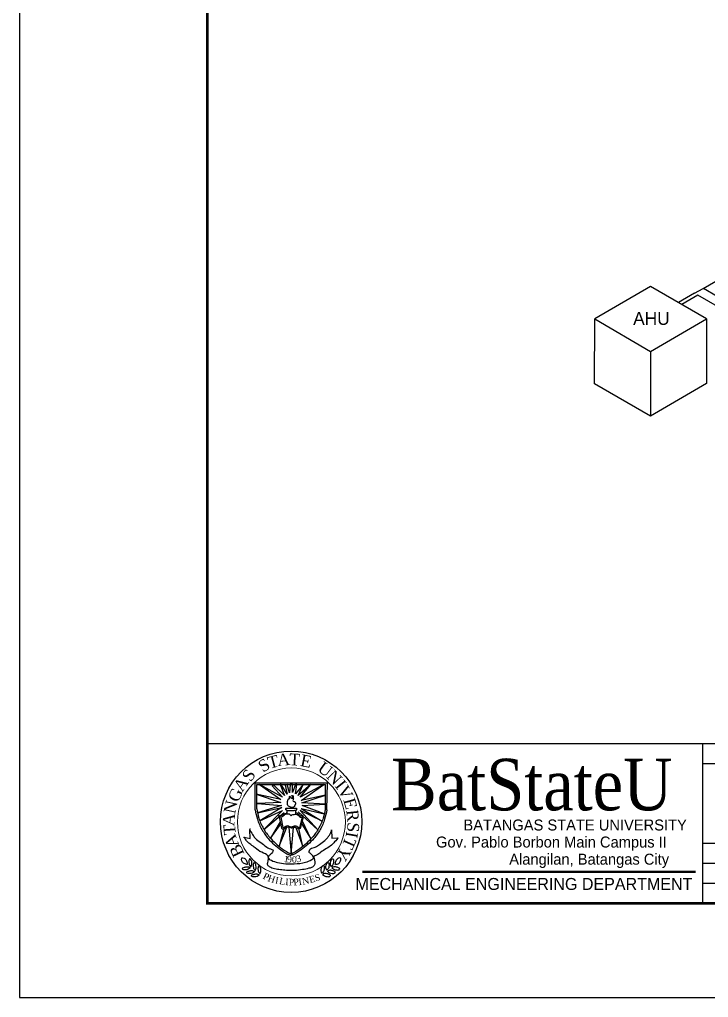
# Model space of a CAD drawing. Header units: inches. Extents: x 19564148 to 19564387, y 4722308 to 4722478.
# Drawn here: x 19564147.6 to 19564200.9, y 4722308.1 to 4722383.6 of the extents above; entities that cross this region are included whole.
import ezdxf
from ezdxf.enums import TextEntityAlignment as Align

# ---------------------------------------------------------------- set-up
doc = ezdxf.new("R2010")
doc.units = ezdxf.units.IN
doc.header["$MEASUREMENT"] = 0
doc.layers.add('template', color=7, linetype='Continuous')
doc.styles.add('CGOTHIC', font='GOTHIC.TTF')
doc.styles.add('GARAMOND', font='GARA.TTF')

msp = doc.modelspace()

# ---------------------------------------------------------------- linework, layer by layer
for p, q in [((19564200.463, 4722362.845), (19564203.83, 4722364.794)), ((19564196.389, 4722363.003), (19564192.088, 4722360.498)), ((19564200.719, 4722360.503), (19564196.389, 4722363.003)), ((19564199.794, 4722362.465), (19564198.554, 4722361.753)), ((19564199.794, 4722362.465), (19564200.463, 4722362.845)), ((19564200.489, 4722362.86), (19564207.658, 4722358.638)), ((19564200.053, 4722362.315), (19564198.814, 4722361.603)), ((19564207.657, 4722357.925), (19564200.053, 4722362.315)), ((19564196.405, 4722357.975), (19564200.719, 4722360.503)), ((19564200.719, 4722360.503), (19564200.719, 4722355.503)), ((19564200.719, 4722355.503), (19564196.405, 4722352.975))]:
    msp.add_line(p, q)
msp.add_lwpolyline([(19564192.088, 4722360.498), (19564196.405, 4722357.975), (19564196.405, 4722352.975), (19564192.075, 4722355.475), (19564192.088, 4722360.498)])
at = {"layer": 'template'}
for p, q in [((19564147.62, 4722478.042), (19564147.62, 4722308.052)), ((19564162.149, 4722327.681), (19564380.086, 4722327.681)), ((19564200.414, 4722327.683), (19564200.414, 4722315.316)), ((19564200.414, 4722327.681), (19564200.414, 4722315.316)), ((19564200.414, 4722326.135), (19564337.021, 4722326.135)), ((19564165.834, 4722324.647), (19564171.417, 4722324.637)), ((19564165.834, 4722322.555), (19564165.834, 4722324.647)), ((19564171.378, 4722322.555), (19564171.417, 4722324.637)), ((19564165.953, 4722324.495), (19564171.26, 4722324.495)), ((19564165.953, 4722322.638), (19564165.953, 4722324.495)), ((19564167.957, 4722323.537), (19564166.175, 4722324.495)), ((19564166.175, 4722324.495), (19564167.826, 4722323.353)), ((19564167.236, 4722324.495), (19564167.158, 4722324.414)), ((19564167.158, 4722324.414), (19564167.957, 4722323.537)), ((19564168.101, 4722323.668), (19564167.236, 4722324.495)), ((19564167.839, 4722324.495), (19564167.774, 4722324.495)), ((19564167.774, 4722324.495), (19564168.101, 4722323.668)), ((19564168.298, 4722323.759), (19564167.839, 4722324.495)), ((19564168.298, 4722324.495), (19564168.159, 4722324.452)), ((19564168.159, 4722324.452), (19564168.298, 4722323.759)), ((19564168.494, 4722323.864), (19564168.298, 4722324.495)), ((19564168.547, 4722324.495), (19564168.494, 4722323.864)), ((19564168.73, 4722324.495), (19564168.547, 4722324.495)), ((19564168.966, 4722324.495), (19564168.73, 4722323.877)), ((19564168.73, 4722323.877), (19564168.73, 4722324.495)), ((19564169.543, 4722324.495), (19564168.966, 4722323.786)), ((19564168.966, 4722323.786), (19564169.058, 4722324.495)), ((19564169.058, 4722324.495), (19564168.966, 4722324.495)), ((19564170.145, 4722324.495), (19564169.163, 4722323.655)), ((19564169.163, 4722323.655), (19564169.543, 4722324.495)), ((19564171.141, 4722324.495), (19564169.307, 4722323.524)), ((19564169.307, 4722323.524), (19564170.145, 4722324.495)), ((19564169.399, 4722323.275), (19564171.141, 4722324.495)), ((19564171.26, 4722322.623), (19564171.26, 4722324.495)), ((19564167.826, 4722323.353), (19564165.9, 4722323.772)), ((19564165.9, 4722323.772), (19564167.826, 4722323.105)), ((19564167.826, 4722323.105), (19564166.018, 4722323.026)), ((19564171.26, 4722323.681), (19564169.399, 4722323.275)), ((19564169.451, 4722323.078), (19564171.26, 4722323.681)), ((19564167.879, 4722322.895), (19564166.016, 4722322.329)), ((19564166.016, 4722322.329), (19564167.892, 4722322.738)), ((19564166.018, 4722323.026), (19564167.879, 4722322.895)), ((19564167.892, 4722322.738), (19564166.196, 4722321.697)), ((19564166.196, 4722321.697), (19564167.957, 4722322.502)), ((19564167.957, 4722322.502), (19564166.518, 4722321.031)), ((19564168.273, 4722322.521), (19564168.273, 4722322.277)), ((19564168.947, 4722322.491), (19564168.947, 4722322.248)), ((19564170.677, 4722321.002), (19564169.15, 4722322.384)), ((19564171.011, 4722321.683), (19564169.307, 4722322.502)), ((19564169.307, 4722322.502), (19564170.677, 4722321.002)), ((19564169.399, 4722322.659), (19564171.011, 4722321.683)), ((19564169.399, 4722322.659), (19564171.179, 4722322.252)), ((19564171.26, 4722323), (19564169.451, 4722323.078)), ((19564169.477, 4722322.895), (19564171.26, 4722323)), ((19564171.179, 4722322.252), (19564169.477, 4722322.895)), ((19564166.518, 4722321.031), (19564168.088, 4722322.345)), ((19564167.761, 4722321.612), (19564167.008, 4722320.367)), ((19564167.678, 4722322.002), (19564167.865, 4722321.144)), ((19564167.823, 4722321.984), (19564167.963, 4722321.186)), ((19564169.455, 4722321.914), (19564169.259, 4722321.172)), ((19564169.336, 4722321.13), (19564169.565, 4722322.009)), ((19564170.145, 4722320.302), (19564169.49, 4722321.664)), ((19564165.44, 4722320.341), (19564165.415, 4722321.007)), ((19564167.008, 4722320.367), (19564167.787, 4722321.415)), ((19564167.688, 4722319.731), (19564168.285, 4722321.219)), ((19564168.062, 4722321.088), (19564167.688, 4722319.731)), ((19564168.442, 4722321.18), (19564168.606, 4722319.156)), ((19564168.606, 4722319.156), (19564168.809, 4722321.193)), ((19564168.979, 4722321.18), (19564169.508, 4722319.717)), ((19564169.508, 4722319.717), (19564169.215, 4722321.101)), ((19564169.412, 4722321.494), (19564170.145, 4722320.302)), ((19564171.738, 4722321.013), (19564171.765, 4722320.359)), ((19564164.996, 4722320.433), (19564165.44, 4722320.341)), ((19564171.765, 4722320.359), (19564172.201, 4722320.373)), ((19564200.414, 4722319.977), (19564257.645, 4722319.977)), ((19564200.414, 4722318.424), (19564286.082, 4722318.424)), ((19564200.414, 4722316.87), (19564225.369, 4722316.87)), ((19564200.414, 4722316.87), (19564257.645, 4722316.87)), ((19564147.62, 4722308.052), (19564387.35, 4722308.052))]:
    msp.add_line(p, q, dxfattribs=at)
at = {"layer": 'template', "linetype": 'Continuous', "lineweight": 50}
msp.add_line((19564174.137, 4722317.751), (19564199.88, 4722317.751), dxfattribs=at)
at = {"layer": 'template', "linetype": 'Continuous', "const_width": 0.206}
msp.add_lwpolyline([(19564162.149, 4722315.316), (19564380.086, 4722315.316), (19564380.086, 4722470.778), (19564162.149, 4722470.778)], close=True, dxfattribs=at)
at = {"layer": 'template'}
msp.add_circle((19564168.616, 4722321.63), 5.464, dxfattribs=at)
at = {"layer": 'template', "lineweight": 20}
for centre, radius in [((19564168.616, 4722321.63), 5.464), ((19564168.636, 4722321.614), 4.173)]:
    msp.add_circle(centre, radius, dxfattribs=at)
at = {"layer": 'template', "start_tangent": (-1, 0)}
msp.add_spline([(19564168.59, 4722322.736), (19564168.425, 4722322.826), (19564168.338, 4722322.963), (19564168.338, 4722323.113), (19564168.338, 4722323.229), (19564168.373, 4722323.29), (19564168.407, 4722323.406), (19564168.46, 4722323.395), (19564168.477, 4722323.511), (19564168.512, 4722323.598), (19564168.558, 4722323.534), (19564168.648, 4722323.453), (19564168.718, 4722323.453), (19564168.712, 4722323.545), (19564168.68, 4722323.63), (19564168.686, 4722323.659), (19564168.77, 4722323.586), (19564168.77, 4722323.519), (19564168.785, 4722323.456), (19564168.785, 4722323.386), (19564168.758, 4722323.279), (19564168.822, 4722323.18), (19564168.901, 4722323.183), (19564168.95, 4722323.055), (19564168.935, 4722322.951), (19564168.86, 4722322.809), (19564168.787, 4722322.748), (19564168.697, 4722322.731), (19564168.587, 4722322.731), (19564168.593, 4722322.731)], degree=3, dxfattribs=at)
at = {"layer": 'template'}
for points in [[(19564165.834, 4722322.555), (19564166.004, 4722321.83), (19564166.358, 4722321.018), (19564166.843, 4722320.337), (19564167.813, 4722319.459), (19564168.468, 4722319.079), (19564168.599, 4722319.04)], [(19564165.953, 4722322.638), (19564166.123, 4722321.913), (19564166.477, 4722321.101), (19564166.961, 4722320.42), (19564167.931, 4722319.543), (19564168.586, 4722319.163), (19564168.717, 4722319.124)], [(19564171.26, 4722322.638), (19564171.09, 4722321.913), (19564170.736, 4722321.101), (19564170.251, 4722320.42), (19564169.282, 4722319.543), (19564168.626, 4722319.163), (19564168.495, 4722319.124)], [(19564171.378, 4722322.555), (19564171.208, 4722321.83), (19564170.854, 4722321.018), (19564170.37, 4722320.337), (19564169.4, 4722319.459), (19564168.745, 4722319.079), (19564168.614, 4722319.04)], [(19564167.678, 4722322.002), (19564167.676, 4722322.095), (19564167.814, 4722322.115), (19564167.963, 4722322.172), (19564168.145, 4722322.263), (19564168.273, 4722322.277), (19564168.273, 4722322.333)], [(19564169.562, 4722321.998), (19564169.532, 4722322.102), (19564169.385, 4722322.067), (19564169.301, 4722322.109), (19564169.238, 4722322.186), (19564169.147, 4722322.242), (19564169.07, 4722322.298), (19564168.947, 4722322.298)], [(19564167.865, 4722321.144), (19564167.984, 4722321.058), (19564168.11, 4722321.088), (19564168.194, 4722321.177), (19564168.285, 4722321.219), (19564168.411, 4722321.219), (19564168.509, 4722321.198), (19564168.607, 4722321.149), (19564168.769, 4722321.184), (19564168.867, 4722321.212), (19564168.979, 4722321.18), (19564169.215, 4722321.101), (19564169.336, 4722321.13)], [(19564167.963, 4722321.186), (19564168.096, 4722321.186), (19564168.117, 4722321.242), (19564168.208, 4722321.291), (19564168.362, 4722321.326), (19564168.509, 4722321.256), (19564168.6, 4722321.242), (19564168.72, 4722321.249), (19564168.811, 4722321.291), (19564168.944, 4722321.305), (19564169.028, 4722321.298), (19564169.105, 4722321.242), (19564169.147, 4722321.207), (19564169.259, 4722321.172)], [(19564165.193, 4722318.335), (19564164.93, 4722318.429), (19564164.809, 4722318.617), (19564164.793, 4722318.802), (19564164.817, 4722318.833), (19564164.978, 4722318.818), (19564165.138, 4722318.672), (19564165.201, 4722318.531), (19564165.221, 4722318.398), (19564165.221, 4722318.331), (19564165.205, 4722318.331), (19564165.17, 4722318.366), (19564165.166, 4722318.366)], [(19564165.515, 4722318.154), (19564165.581, 4722318.329), (19564165.565, 4722318.545), (19564165.523, 4722318.67), (19564165.431, 4722318.753), (19564165.39, 4722318.744), (19564165.357, 4722318.628), (19564165.348, 4722318.52), (19564165.365, 4722318.395), (19564165.365, 4722318.346), (19564165.415, 4722318.262), (19564165.515, 4722318.163), (19564165.531, 4722318.163)], [(19564171.71, 4722318.165), (19564171.651, 4722318.342), (19564171.677, 4722318.557), (19564171.724, 4722318.68), (19564171.819, 4722318.759), (19564171.86, 4722318.749), (19564171.888, 4722318.631), (19564171.892, 4722318.523), (19564171.87, 4722318.399), (19564171.868, 4722318.35), (19564171.815, 4722318.269), (19564171.711, 4722318.173), (19564171.694, 4722318.174)], [(19564172.039, 4722318.332), (19564172.306, 4722318.415), (19564172.435, 4722318.598), (19564172.459, 4722318.781), (19564172.436, 4722318.814), (19564172.275, 4722318.805), (19564172.108, 4722318.667), (19564172.039, 4722318.528), (19564172.014, 4722318.396), (19564172.011, 4722318.329), (19564172.027, 4722318.328), (19564172.064, 4722318.362), (19564172.068, 4722318.362)], [(19564165.449, 4722318.067), (19564165.3, 4722317.954), (19564165.088, 4722317.909), (19564164.957, 4722317.914), (19564164.851, 4722317.978), (19564164.848, 4722318.021), (19564164.95, 4722318.085), (19564165.051, 4722318.124), (19564165.176, 4722318.143), (19564165.223, 4722318.157), (19564165.317, 4722318.132), (19564165.441, 4722318.064), (19564165.446, 4722318.048)], [(19564165.783, 4722317.78), (19564165.634, 4722317.667), (19564165.422, 4722317.623), (19564165.29, 4722317.628), (19564165.185, 4722317.692), (19564165.181, 4722317.734), (19564165.284, 4722317.799), (19564165.385, 4722317.837), (19564165.509, 4722317.856), (19564165.557, 4722317.87), (19564165.651, 4722317.846), (19564165.775, 4722317.778), (19564165.779, 4722317.762)], [(19564165.848, 4722317.868), (19564165.915, 4722318.043), (19564165.898, 4722318.259), (19564165.857, 4722318.383), (19564165.765, 4722318.466), (19564165.724, 4722318.458), (19564165.69, 4722318.342), (19564165.682, 4722318.234), (19564165.699, 4722318.109), (19564165.699, 4722318.059), (19564165.749, 4722317.976), (19564165.848, 4722317.876), (19564165.865, 4722317.876)], [(19564166.213, 4722317.609), (19564166.28, 4722317.784), (19564166.263, 4722318), (19564166.222, 4722318.124), (19564166.13, 4722318.207), (19564166.089, 4722318.199), (19564166.055, 4722318.083), (19564166.047, 4722317.975), (19564166.064, 4722317.85), (19564166.064, 4722317.8), (19564166.114, 4722317.717), (19564166.213, 4722317.617), (19564166.23, 4722317.617)], [(19564170.989, 4722317.649), (19564170.93, 4722317.826), (19564170.956, 4722318.042), (19564171.003, 4722318.164), (19564171.098, 4722318.244), (19564171.139, 4722318.234), (19564171.167, 4722318.116), (19564171.171, 4722318.008), (19564171.149, 4722317.884), (19564171.147, 4722317.834), (19564171.094, 4722317.753), (19564170.99, 4722317.658), (19564170.973, 4722317.658)], [(19564171.365, 4722317.893), (19564171.306, 4722318.07), (19564171.332, 4722318.285), (19564171.378, 4722318.408), (19564171.473, 4722318.487), (19564171.514, 4722318.477), (19564171.543, 4722318.359), (19564171.547, 4722318.251), (19564171.525, 4722318.127), (19564171.523, 4722318.077), (19564171.469, 4722317.996), (19564171.365, 4722317.901), (19564171.349, 4722317.902)], [(19564171.427, 4722317.802), (19564171.571, 4722317.683), (19564171.781, 4722317.63), (19564171.913, 4722317.629), (19564172.021, 4722317.689), (19564172.026, 4722317.731), (19564171.926, 4722317.8), (19564171.827, 4722317.842), (19564171.703, 4722317.867), (19564171.656, 4722317.883), (19564171.561, 4722317.862), (19564171.435, 4722317.8), (19564171.43, 4722317.784)], [(19564171.773, 4722318.074), (19564171.917, 4722317.955), (19564172.126, 4722317.902), (19564172.258, 4722317.901), (19564172.366, 4722317.961), (19564172.371, 4722318.003), (19564172.272, 4722318.072), (19564172.172, 4722318.115), (19564172.049, 4722318.139), (19564172.002, 4722318.155), (19564171.907, 4722318.134), (19564171.78, 4722318.072), (19564171.775, 4722318.056)], [(19564166.148, 4722317.521), (19564165.999, 4722317.408), (19564165.787, 4722317.364), (19564165.655, 4722317.369), (19564165.55, 4722317.433), (19564165.546, 4722317.475), (19564165.649, 4722317.54), (19564165.75, 4722317.578), (19564165.874, 4722317.597), (19564165.922, 4722317.611), (19564166.016, 4722317.587), (19564166.14, 4722317.519), (19564166.144, 4722317.503)], [(19564171.052, 4722317.559), (19564171.195, 4722317.44), (19564171.405, 4722317.386), (19564171.537, 4722317.386), (19564171.645, 4722317.446), (19564171.65, 4722317.488), (19564171.551, 4722317.557), (19564171.451, 4722317.599), (19564171.328, 4722317.623), (19564171.281, 4722317.639), (19564171.186, 4722317.619), (19564171.059, 4722317.556), (19564171.054, 4722317.54)]]:
    msp.add_spline(points, degree=3, dxfattribs=at)
for points, end_tangent in [([(19564168.239, 4722322.689), (19564168.451, 4722322.677), (19564168.671, 4722322.668), (19564168.819, 4722322.671), (19564168.95, 4722322.686), (19564169.023, 4722322.68), (19564169.025, 4722322.61), (19564169.025, 4722322.552), (19564168.999, 4722322.5), (19564168.938, 4722322.492), (19564168.817, 4722322.48), (19564168.605, 4722322.48), (19564168.352, 4722322.474), (19564168.288, 4722322.512), (19564168.216, 4722322.558), (19564168.236, 4722322.692), (19564168.236, 4722322.706)], (-1, 0)), ([(19564167.823, 4722321.984), (19564168.005, 4722322.082), (19564168.131, 4722322.194), (19564168.257, 4722322.229), (19564168.383, 4722322.243), (19564168.509, 4722322.194), (19564168.558, 4722322.131), (19564168.607, 4722322.096), (19564168.678, 4722322.159), (19564168.839, 4722322.194), (19564168.993, 4722322.222), (19564169.161, 4722322.145), (19564169.273, 4722322.033), (19564169.413, 4722321.984), (19564169.455, 4722322.005), (19564169.455, 4722321.914)], (0, -1))]:
    msp.add_spline(points, degree=3, dxfattribs=dict(at, end_tangent=end_tangent))
for points, knots in [([(19564165.454, 4722321.076), (19564165.332, 4722321.076), (19564165.629, 4722320.683), (19564165.768, 4722320.409), (19564166.144, 4722320.075), (19564166.567, 4722319.828), (19564166.842, 4722319.549), (19564167.284, 4722319.478), (19564167.179, 4722319.255), (19564167.064, 4722319.134), (19564166.911, 4722319.041), (19564166.792, 4722318.804), (19564167.166, 4722318.592), (19564167.592, 4722318.469), (19564168.119, 4722318.378), (19564168.553, 4722318.383), (19564169.062, 4722318.375), (19564169.629, 4722318.443), (19564170.099, 4722318.634), (19564170.356, 4722318.786), (19564170.357, 4722318.951), (19564170.219, 4722319.052), (19564170.13, 4722319.174), (19564169.97, 4722319.258), (19564170.019, 4722319.423), (19564170.166, 4722319.598), (19564170.498, 4722319.651), (19564170.845, 4722319.897), (19564171.173, 4722320.123), (19564171.42, 4722320.372), (19564171.572, 4722320.599), (19564171.706, 4722320.768), (19564171.738, 4722320.983), (19564171.738, 4722321.013)], [0, 0, 0, 0, 0.050157, 0.09733, 0.169415, 0.238469, 0.297382, 0.34519, 0.361609, 0.384753, 0.415402, 0.43521, 0.480082, 0.549086, 0.637593, 0.692397, 0.728181, 0.847546, 0.920378, 0.94488, 0.959291, 0.979722, 1.010309, 1.023969, 1.046254, 1.066064, 1.119081, 1.173808, 1.241086, 1.282544, 1.318293, 1.350594, 1.379885, 1.379885, 1.379885, 1.379885]), ([(19564165.415, 4722321.062), (19564165.426, 4722321.074), (19564165.446, 4722321.083), (19564165.477, 4722321.083), (19564165.482, 4722321.083)], [3.04846765, 3.04846765, 3.04846765, 3.04846765, 3.05886904, 3.06079098, 3.06079098, 3.06079098, 3.06079098]), ([(19564172.201, 4722320.373), (19564172.211, 4722320.374), (19564172.27, 4722320.363), (19564171.937, 4722320.051), (19564171.734, 4722319.783), (19564171.317, 4722319.552), (19564170.934, 4722319.294), (19564170.653, 4722319.068), (19564170.35, 4722318.969), (19564170.411, 4722318.654), (19564170.487, 4722318.403), (19564170.309, 4722318.096), (19564169.943, 4722318.026), (19564169.465, 4722317.903), (19564168.878, 4722317.858), (19564168.304, 4722317.844), (19564167.794, 4722317.922), (19564167.345, 4722317.97), (19564167.02, 4722318.086), (19564166.844, 4722318.219), (19564166.781, 4722318.338), (19564166.833, 4722318.552), (19564166.878, 4722318.764), (19564166.805, 4722319.129), (19564166.285, 4722319.236), (19564165.889, 4722319.572), (19564165.52, 4722319.857), (19564165.205, 4722320.072), (19564165.098, 4722320.283), (19564164.925, 4722320.446), (19564164.993, 4722320.437), (19564165.063, 4722320.419)], [1.525096, 1.525096, 1.525096, 1.525096, 1.532073, 1.584612, 1.633558, 1.698069, 1.768711, 1.823631, 1.856154, 1.874433, 1.942755, 1.959564, 2.013837, 2.081716, 2.168665, 2.253261, 2.318126, 2.380396, 2.439479, 2.4572, 2.470092, 2.492272, 2.543518, 2.560297, 2.639259, 2.721631, 2.780104, 2.832648, 2.871086, 2.885372, 2.911145, 2.911145, 2.911145, 2.911145]), ([(19564168.541, 4722319.959), (19564168.57, 4722319.954), (19564168.621, 4722319.946), (19564168.658, 4722319.95), (19564168.686, 4722319.958)], [0, 0, 0, 0, 0.01145534, 0.02007474, 0.02007474, 0.02007474, 0.02007474]), ([(19564168.541, 4722319.909), (19564168.57, 4722319.904), (19564168.621, 4722319.896), (19564168.658, 4722319.9), (19564168.686, 4722319.908)], [0, 0, 0, 0, 0.01145534, 0.02007474, 0.02007474, 0.02007474, 0.02007474]), ([(19564168.555, 4722319.791), (19564168.579, 4722319.795), (19564168.62, 4722319.801), (19564168.651, 4722319.799), (19564168.67, 4722319.794)], [0.00178548, 0.00178548, 0.00178548, 0.00178548, 0.01145534, 0.01823656, 0.01823656, 0.01823656, 0.01823656]), ([(19564168.559, 4722319.742), (19564168.582, 4722319.746), (19564168.62, 4722319.751), (19564168.649, 4722319.749), (19564168.665, 4722319.746)], [0.00231179, 0.00231179, 0.00231179, 0.00231179, 0.01145534, 0.0176246, 0.0176246, 0.0176246, 0.0176246])]:
    msp.add_open_spline(points, degree=3, knots=knots, dxfattribs=at)

# ---------------------------------------------------------------- texts
at = {"insert": (19564195.059, 4722361.022), "char_height": 1, "attachment_point": 1}
msp.add_mtext_dynamic_manual_height_columns('AHU', width=8.43322, gutter_width=1, heights=[0], dxfattribs=at)
at = {"layer": 'template', "width": 1}
for s, height, style, p in [('BatStateU', 3.9852, 'GARAMOND', (19564187.225, 4722322.514)), ('BATANGAS STATE UNIVERSITY', 0.84826, 'CGOTHIC', (19564190.572, 4722320.953)), ('Gov. Pablo Borbon Main Campus II', 0.84826, 'CGOTHIC', (19564188.739, 4722319.637)), ('Alangilan, Batangas City', 0.84826, 'CGOTHIC', (19564191.656, 4722318.311))]:
    msp.add_text(s, height=height, dxfattribs=dict(at, style=style)).set_placement(p, align=Align.CENTER)
at = {"layer": 'template', "attachment_point": 1}
for s, insert, char_height, width, rotation in [('{\\fTimes New Roman|b0|i0|c0|p18;A}', (19564167.49, 4722326.83), 0.9107, 71.65633, 5.71852), ('{\\fTimes New Roman|b0|i0|c0|p18;T}', (19564168.495, 4722326.914), 0.9107, 0.77103, 356.81503), ('{\\fTimes New Roman|b0|i0|c0|p18;S}', (19564165.947, 4722326.169), 0.9107, 71.65633, 33.23179), ('{\\fTimes New Roman|b0|i0|c0|p18;T}', (19564166.71, 4722326.596), 0.9107, 71.65633, 14.44799), ('{\\fTimes New Roman|b0|i0|c0|p18;E}', (19564169.453, 4722326.844), 0.9107, 71.65633, 348.69045), ('{\\fTimes New Roman|b0|i0|c0|p18;U}', (19564171.124, 4722326.341), 0.9107, 71.65633, 323.50126), ('{\\fTimes New Roman|b0|i0|c0|p18;S}', (19564164.743, 4722325.167), 0.9107, 71.65633, 56.11039), ('{\\fTimes New Roman|b0|i0|c0|p18;N}', (19564171.937, 4722325.719), 0.9107, 71.65633, 314.13564), ('{\\fTimes New Roman|b0|i0|c0|p18;A}', (19564164.078, 4722324.378), 0.9107, 71.65633, 56.11039), ('{\\fTimes New Roman|b0|i0|c0|p18;I}', (19564172.661, 4722324.961), 0.9107, 71.65633, 308.6454), ('{\\fTimes New Roman|b0|i0|c0|p18;G}', (19564163.681, 4722323.443), 0.9107, 71.65633, 65.93474), ('{\\fTimes New Roman|b0|i0|c0|p18;V}', (19564172.979, 4722324.553), 0.9107, 71.65633, 298.20017), ('{\\fTimes New Roman|b0|i0|c0|p18;N}', (19564163.382, 4722322.385), 0.9107, 71.65633, 77.56161), ('{\\fTimes New Roman|b0|i0|c0|p18;E}', (19564173.521, 4722323.559), 0.9107, 71.65633, 285.47868), ('{\\fTimes New Roman|b0|i0|c0|p18;R}', (19564173.782, 4722322.613), 0.9107, 71.65633, 276.19955), ('{\\fTimes New Roman|b0|i0|c0|p18;A}', (19564163.308, 4722321.336), 0.9107, 71.65633, 85.53705), ('{\\fTimes New Roman|b0|i0|c0|p18;T}', (19564163.431, 4722320.561), 0.9107, 71.65633, 94.26652), ('{\\fTimes New Roman|b0|i0|c0|p18;I}', (19564173.796, 4722320.759), 0.9107, 71.65633, 259.8108), ('{\\fTimes New Roman|b0|i0|c0|p18;S}', (19564173.896, 4722321.546), 0.9107, 71.65633, 266.05857), ('{\\fTimes New Roman|b0|i0|c0|p18;A}', (19564163.755, 4722319.516), 0.9107, 71.65633, 110.36673), ('{\\fTimes New Roman|b0|i0|c0|p18;T}', (19564173.682, 4722320.169), 0.9107, 71.65633, 245.97799), ('{\\fTimes New Roman|b0|i0|c0|p18;B}', (19564164.193, 4722318.778), 0.9107, 71.65633, 115.18408), ('{\\fTimes New Roman|b0|i0|c0|p18;Y}', (19564173.319, 4722319.32), 0.9107, 71.65633, 237.49398), ('{\\fTimes New Roman|b0|i0|c0|p18;1}', (19564168.098, 4722319.031), 0.50999, 71.65633, 350.69674), ('{\\fTimes New Roman|b0|i0|c0|p18;9}', (19564168.295, 4722318.978), 0.50999, 71.65633, 359.89652), ('{\\fTimes New Roman|b0|i0|c0|p18;0}', (19564168.673, 4722318.968), 0.50999, 71.65633, 359.89652), ('{\\fTimes New Roman|b0|i0|c0|p18;3}', (19564168.949, 4722318.974), 0.50999, 71.65633, 14.57269), ('{\\fTimes New Roman|b0|i0|c0|p18;P}', (19564166.597, 4722317.718), 0.50999, 71.65633, 333.24497), ('{\\fTimes New Roman|b0|i0|c0|p18;P}', (19564166.611, 4722317.718), 0.50999, 71.65633, 333.24497), ('{\\fTimes New Roman|b0|i0|c0|p18;H}', (19564166.916, 4722317.537), 0.50999, 71.65633, 342.36893), ('{\\fTimes New Roman|b0|i0|c0|p18;I}', (19564167.435, 4722317.369), 0.50999, 71.65633, 350.74463), ('{\\fTimes New Roman|b0|i0|c0|p18;L}', (19564167.75, 4722317.322), 0.50999, 71.65633, 350.69674), ('{\\fTimes New Roman|b0|i0|c0|p18;I}', (19564168.175, 4722317.242), 0.50999, 71.65633, 357.83253), ('{\\fTimes New Roman|b0|i0|c0|p18;P}', (19564168.431, 4722317.219), 0.50999, 71.65633, 359.89652), ('{\\fTimes New Roman|b0|i0|c0|p18;P}', (19564168.753, 4722317.202), 0.50999, 71.65633, 7.51618), ('{\\fTimes New Roman|b0|i0|c0|p18;I}', (19564169.143, 4722317.22), 0.50999, 71.65633, 9.03911), ('{\\fTimes New Roman|b0|i0|c0|p18;N}', (19564169.406, 4722317.243), 0.50999, 71.65633, 12.92447), ('{\\fTimes New Roman|b0|i0|c0|p18;E}', (19564169.944, 4722317.379), 0.50999, 71.65633, 14.57269), ('{\\fTimes New Roman|b0|i0|c0|p18;S}', (19564170.376, 4722317.504), 0.50999, 71.65633, 14.57269)]:
    msp.add_mtext(s, dxfattribs=dict(at, insert=insert, char_height=char_height, width=width, rotation=rotation))
at = {"layer": 'template', "linetype": 'Continuous', "lineweight": 0, "insert": (19564173.592, 4722317.284), "char_height": 0.92734, "width": 29.43546, "attachment_point": 1}
msp.add_mtext('{\\fCentury Gothic|b0|i0|c0|p34;\\C7;MECHANICAL ENGINEERING DEPARTMENT}', dxfattribs=at)

doc.saveas('drawing.dxf')
